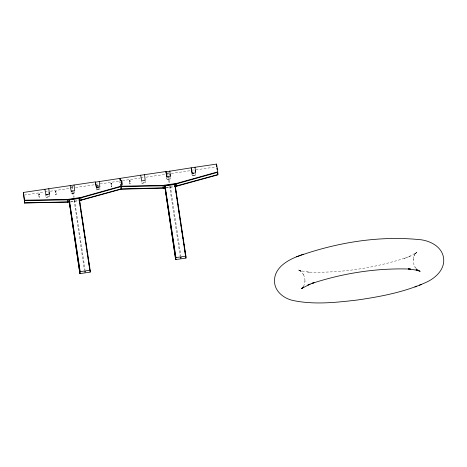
<?xml version="1.0" encoding="UTF-8"?>
<svg xmlns="http://www.w3.org/2000/svg" width="467" height="467" viewBox="0 0 467 467"><rect width="100%" height="100%" fill="white"/><g stroke="black" fill="none" stroke-linecap="round" stroke-linejoin="round"><path stroke-width="0.35" stroke-dasharray="2.33 1.75" d="M55.45 194.576L55.801 194.19L56.192 194.535L55.842 194.92L55.462 194.64L55.357 191.855M111.134 186.403L111.479 186.024L111.87 186.362L111.59 186.736L111.14 186.473L111.041 183.689M97.667 187.973L98.006 188.452L98.368 187.973M303.556 286.505L304.56 283.755L304.998 280.86L304.998 281.922L304.852 278.986L304.122 276.143L302.844 273.493L303.381 274.491L301.612 272.173L299.411 270.253L300.538 271.21L298.034 269.803L302.067 271.45L299.493 270.65L309.866 272.22L307.642 272.063C340.922 273.283 374.511 268.105 406.127 257.743L404.153 258.514L410.265 256.138L408.117 256.978L416.92 252.431L414.667 253.984L416.406 252.594L414.468 254.649L415.589 253.359L414.071 255.823L414.62 254.638L413.61 257.393L413.172 260.288L413.172 259.22L413.318 262.156L414.048 265.005L415.326 267.649L414.795 266.651L416.564 268.974M72.443 186.648L71.813 186.736L72.198 189.549M167.962 175.499L167.536 172.662L168.254 172.533M71.795 186.677L72.49 186.584M44.995 191.733L47.593 191.353M70.225 188.032L73.477 187.553M95.455 184.325L98.706 183.852M140.754 177.682L143.357 177.297M165.989 173.981L169.235 173.502M191.219 170.274L194.47 169.801M24.161 195.06L44.283 192.112M50.325 191.225L70.231 188.3M75.555 187.518L95.466 184.599M100.066 183.922L119.78 181.033M122.465 180.636L140.059 178.055M146.089 177.174L165.995 174.249M171.319 173.467L191.225 170.548M195.848 169.871L215.97 166.917M96.511 189.964L99.944 189.188L96.511 189.964L96.249 188.621M167.04 179.614L170.473 178.838L167.04 179.614L166.783 178.271M192.276 175.913L195.702 175.137L192.276 175.913L192.013 174.57M46.046 197.366L49.479 196.589L46.046 197.366L45.655 195.358M71.282 193.665L74.708 192.889L71.282 193.665L71.007 192.054M141.81 183.315L145.243 182.539L141.81 183.315L141.419 181.307M70.774 201.674L78.339 200.565M166.03 187.693L174.103 186.514M70.307 202.018L78.141 200.868M166.065 187.968L173.905 186.818M74.113 200.232L84.445 270.516M167.548 172.679L168.254 172.574L168.698 175.394M130.223 183.671L129.832 183.327L129.482 183.712L129.803 184.051L130.211 183.776L130.13 180.951M39.677 196.957L39.286 196.613L38.936 196.998L39.257 197.337L39.666 197.062L39.584 194.237M192.001 174.302L192.264 175.639M166.772 178.003L167.034 179.346M96.237 188.353L96.5 189.69M168.803 176.1L169.877 183.204M170.309 186.047L180.834 255.642M168.073 176.211L169.147 183.315M169.574 186.152L180.209 256.465M121.94 183.706L122.109 184.827M119.867 181.634L120.048 182.831L120.001 181.47M72.502 186.602L73.15 190.863M73.255 191.575L74.113 197.255M74.545 200.098L85.07 269.692M72.63 192.392L73.383 197.366M195.556 173.777L195.714 175.405M170.327 177.478L170.484 179.112M145.033 180.776L145.255 182.813M99.798 187.827L99.95 189.456M74.562 191.534L74.72 193.163M49.269 194.827L49.49 196.864M129.388 180.998L129.482 183.712M122.191 183.233L122.261 185.271M111.782 183.642L111.87 186.362M56.145 193.175L56.192 194.535M38.843 194.278L38.936 196.998"/><path stroke-width="0.7" d="M302.581 287.783L303.334 286.925M303.223 287.012L301.764 288.553L303.503 287.164L301.25 288.711L310.053 284.164L307.905 285.004L314.017 282.628L312.044 283.399C343.659 273.037 377.248 267.86 410.534 269.08L408.304 268.922L418.677 270.498L416.109 269.692L420.137 271.345L418.263 270.288M85.373 271.876L84.702 271.911L85.379 271.829M180.437 257.877L181.143 257.813M181.12 257.831L180.449 257.924M296.627 256.774C286.44 260.82 274.368 268.35 274.52 280.731C274.246 291.128 283.767 298.576 293.183 300.526C314.425 304.928 336.398 302.47 357.728 299.966C380.856 296.574 404.188 292.161 425.647 282.558C435.442 278.314 445.477 269.196 443.504 257.475C441.718 246.99 431.175 241.328 421.514 239.834C379.478 235.28 336.234 242.49 296.627 256.774L303.281 254.188M414.889 286.954L416.862 286.183M419.395 285.209L421.543 284.368M68.988 199.958L79.308 198.44L90.16 270.189L90.224 272.092L89.88 272.208L79.898 273.609L68.988 199.958L79.898 273.609M79.028 200.466L79.372 200.343L79.308 198.44M164.746 185.907L175.072 184.389L185.919 256.138L185.983 258.041L185.644 258.158L175.662 259.553L164.746 185.907L175.662 259.553M174.792 186.415L175.137 186.292L175.072 184.389M79.834 271.706L90.16 270.189M175.598 257.65L185.919 256.138M47.342 194.721L45.964 194.92L44.914 189.287L23.35 192.451L24.576 200.612L67.371 199.853L80.902 197.868L120.935 186.625L163.129 185.802L176.666 183.817L217.82 172.259L217.908 174.839L175.329 186.607M165.324 187.798L120.976 188.937L79.495 200.39M79.565 200.658L121.023 189.211L165.353 188.073M217.505 172.212L217.861 174.57L174.553 186.444M44.914 189.287L70.143 185.586L71.194 191.219L72.572 191.015M70.143 185.586L95.373 181.879L96.43 187.518L98.49 187.214M96.43 187.518L95.385 182.153L140.672 175.236L141.729 180.869L145.167 180.367L144.572 174.664L165.908 171.529L166.958 177.168L165.908 171.529M165.913 171.803L191.137 167.828L192.188 173.467L193.566 173.263M191.137 167.828L216.595 164.092L217.768 171.85L176.59 183.414L163.1 185.393L120.883 186.216L80.826 197.465L67.336 199.444L24.523 200.203M96.418 187.244L99.868 187.01L99.273 181.307M166.952 176.894L170.402 176.66L169.807 170.957M192.182 173.193L195.632 172.959L195.037 167.256M69.56 201.849L24.617 202.923L23.35 192.451M24.617 202.923L69.595 202.123M164.81 187.81L165.16 187.827L176.012 259.57M69.052 201.861L69.396 201.878L80.248 273.627M418.012 270.253L418.759 270.889L417.661 269.932M191.277 168.774L192.188 173.467M121.548 188.855L121.21 184.529L122.191 183.233L121.846 180.986L120.533 180.028L120.258 178.231M120.976 188.937L120.638 184.611L121.613 183.321L121.274 181.068L119.961 180.11L119.686 178.312M216.892 168.161L217.097 169.509M175.353 187.728L176.112 192.748M176.328 194.184L176.544 195.62M176.76 197.056L176.981 198.493M177.197 199.929L177.524 202.077M177.74 203.513L177.956 204.949M178.172 206.385L178.388 207.821M178.604 209.251L179.369 214.277M179.585 215.707L179.801 217.143M180.017 218.579L180.776 223.6M180.992 225.036L181.214 226.472M181.429 227.908L181.645 229.344M181.861 230.78L182.188 232.928M182.404 234.364L182.62 235.8M182.836 237.236L183.058 238.672M183.274 240.102L183.595 242.256M183.817 243.692L184.033 245.128M184.249 246.558L184.465 247.995M184.681 249.431L185.44 254.451M185.662 255.887L185.983 258.041M174.722 184.372L185.574 256.12M165.09 185.784L175.942 257.533M79.588 201.779L79.915 203.933M80.131 205.369L80.347 206.805M80.563 208.235L80.779 209.671M81.001 211.107L81.322 213.261M81.544 214.697L81.76 216.128M81.976 217.564L82.192 219M82.408 220.436L83.167 225.456M83.389 226.892L83.605 228.328M83.821 229.764L84.58 234.784M84.796 236.22L85.012 237.656M85.233 239.086L85.449 240.523M85.665 241.959L85.992 244.113M86.208 245.549L86.424 246.979M86.64 248.415L86.856 249.851M87.078 251.287L87.837 256.307M88.053 257.743L88.269 259.179M88.485 260.615L89.244 265.635M89.466 267.071L89.682 268.507M89.897 269.938L90.224 272.092M78.958 198.422L89.81 270.171M69.326 199.841L80.178 271.584M195.188 170.385L195.34 171.739M169.959 174.086L170.105 175.446M74.043 185.014L74.638 190.717L71.194 191.219M48.813 188.715L49.409 194.418L45.964 194.92M49.041 192.515L49.187 193.875M216.595 164.092L216.688 166.812M176.666 183.817L176.754 186.397M163.129 185.802L163.217 188.382M144.572 174.664L140.672 175.236M80.902 197.868L80.989 200.448M67.371 199.853L67.458 202.433M24.576 200.612L24.663 203.198M38.849 194.214C39.497 195.515 39.858 193.064 38.849 194.214M55.363 191.791C55.947 193.105 56.39 190.688 55.369 191.756M97.574 185.866C98.163 187.179 98.595 184.769 97.585 185.831M111.041 183.619C111.736 184.909 111.928 182.509 111.047 183.584M129.394 180.927C130.048 182.241 130.375 179.766 129.394 180.927"/></g></svg>
